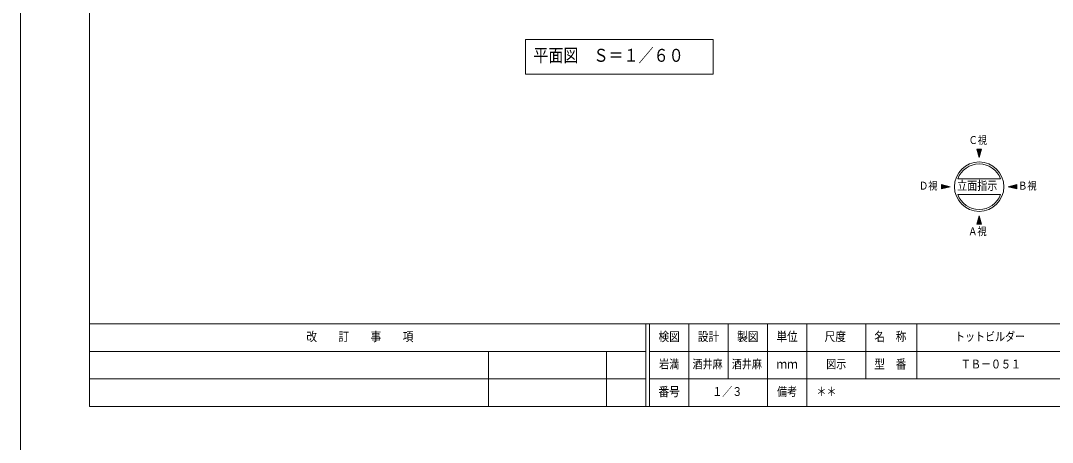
# Model space of a CAD drawing. Units: millimetres on the paper, scale 1:60. Extents: x 0 to 420, y -297 to 594.
# Drawn here: x 0 to 262.4, y 302.9 to 410.1 of the extents above; entities that cross this region are included whole.
import ezdxf
from ezdxf.enums import TextEntityAlignment as Align

# ---------------------------------------------------------------- set-up
doc = ezdxf.new("R2010")
doc.units = ezdxf.units.MM
for name, color, linetype, lineweight in [('DEFPOINTS_5', 7, 'Continuous', 9), ('LY_1', 7, 'Continuous', 18), ('LY_2', 7, 'Continuous', 18)]:
    doc.layers.add(name, color=color, linetype=linetype, lineweight=lineweight)
doc.layers.add('LY_3', color=7, linetype='Continuous')
doc.styles.add('ＭＳ ゴシック', font='')
doc.styles.get('ＭＳ ゴシック').set_extended_font_data('MS Gothic')

msp = doc.modelspace()

# ---------------------------------------------------------------- hatches: boundary and pattern name
at = {"layer": 'LY_1'}
for points in [[(243.243, 377.429), (244.401, 377.429), (243.822, 375.269)], [(234.276, 368.462), (234.276, 367.305), (236.436, 367.884)], [(253.367, 368.462), (253.367, 367.305), (251.207, 367.884)], [(244.401, 358.338), (243.243, 358.338), (243.822, 360.498)]]:
    msp.add_hatch(color=256, dxfattribs=at).paths.add_polyline_path(points)

# ---------------------------------------------------------------- linework, layer by layer
at = {"layer": 'DEFPOINTS_5'}
msp.add_line((0, 594), (0, 297), dxfattribs=at)
at = {"layer": 'LY_1'}
for p, q in [((176.186, 405.305), (128.386, 405.305)), ((128.386, 405.305), (128.386, 396.505)), ((176.186, 396.505), (176.186, 405.305)), ((128.386, 396.505), (176.186, 396.505)), ((244.401, 377.429), (243.243, 377.429)), ((243.822, 375.269), (243.243, 377.429)), ((244.401, 377.429), (243.822, 375.269)), ((234.276, 367.305), (234.276, 368.462)), ((236.436, 367.884), (234.276, 368.462)), ((234.276, 367.305), (236.436, 367.884)), ((238.393, 369.884), (249.251, 369.884)), ((251.207, 367.884), (253.367, 368.462)), ((253.367, 367.305), (251.207, 367.884)), ((253.367, 367.305), (253.367, 368.462)), ((238.393, 365.884), (249.251, 365.884)), ((243.243, 358.338), (243.822, 360.498)), ((243.822, 360.498), (244.401, 358.338)), ((243.243, 358.338), (244.401, 358.338))]:
    msp.add_line(p, q, dxfattribs=at)
for points in [[(243.243, 377.429), (244.401, 377.429), (243.822, 375.269)], [(234.276, 368.462), (234.276, 367.305), (236.436, 367.884)], [(253.367, 368.462), (253.367, 367.305), (251.207, 367.884)], [(244.401, 358.338), (243.243, 358.338), (243.822, 360.498)]]:
    msp.add_lwpolyline(points, close=True, dxfattribs=at)
at = {"layer": 'LY_1', "lineweight": 9}
msp.add_circle((243.822, 367.884), 6.286, dxfattribs=at)
at = {"layer": 'LY_1'}
for start, end in [(20.22325, 159.77675), (200.22325, 339.77675)]:
    msp.add_arc((243.822, 367.884), 5.786, start, end, dxfattribs=at)
at = {"layer": 'LY_2', "lineweight": 9}
for p, q in [((17.5, 579), (17.5, 312)), ((17.5, 333), (402.5, 333)), ((159, 333), (159, 312)), ((160, 333), (160, 312)), ((170, 333), (170, 319)), ((180, 333), (180, 319)), ((190, 333), (190, 312)), ((200, 333), (200, 319)), ((215, 333), (215, 319)), ((215, 326), (332.5, 326)), ((160, 319), (402.5, 319)), ((200, 319), (200, 312)), ((17.5, 312), (402.5, 312))]:
    msp.add_line(p, q, dxfattribs=at)
at = {"layer": 'LY_2'}
for p, q in [((228, 333), (228, 319)), ((17.5, 326), (159, 326)), ((119, 326), (119, 312)), ((149, 326), (149, 312)), ((160, 326), (215, 326)), ((17.5, 319), (159, 319)), ((170, 319), (170, 312))]:
    msp.add_line(p, q, dxfattribs=at)

# ---------------------------------------------------------------- texts
at = {"layer": 'LY_1', "style": 'ＭＳ ゴシック', "width": 0.85}
for s, height, p in [('平面図\u3000Ｓ＝１／６０', 3.299, (130.411, 398.655)), ('Ｃ視', 1.979, (241.122, 378.139)), ('Ｄ視', 1.979, (228.516, 366.534)), ('立面指示', 2.199, (238.239, 366.384)), ('Ｂ視', 1.979, (253.727, 366.534)), ('Ａ視', 1.979, (241.022, 354.928)), ('トットビルダー', 2.199, (237.667, 328)), ('岩満', 2.199, (162.417, 321)), ('酒井麻', 2.199, (170.917, 321)), ('酒井麻', 2.199, (180.917, 321)), ('ＴＢ－０５１', 2.199, (239.167, 321)), ('＊＊', 2.199, (202.417, 314))]:
    msp.add_text(s, height=height, dxfattribs=at).set_placement(p, align=Align.BOTTOM_LEFT)
at = {"layer": 'LY_2', "style": 'ＭＳ ゴシック', "width": 0.85}
for s, height, p in [('改\u3000\u3000訂\u3000\u3000事\u3000\u3000項', 2.346, (72.694, 327.9)), ('検図', 2.346, (162.244, 327.9)), ('設計', 2.346, (172.244, 327.9)), ('製図', 2.346, (182.244, 327.9)), ('単位', 2.346, (192.244, 327.9)), ('尺度', 2.346, (204.494, 327.9)), ('名\u3000称', 2.346, (217.144, 327.9)), ('ｍｍ', 2.346, (192.244, 320.9)), ('型\u3000番', 2.346, (217.144, 320.9)), ('番号', 2.346, (162.244, 313.9)), ('備考', 2.199, (192.417, 314))]:
    msp.add_text(s, height=height, dxfattribs=at).set_placement(p, align=Align.BOTTOM_LEFT)
at = {"layer": 'LY_3', "style": 'ＭＳ ゴシック', "width": 0.85}
for s, p in [('図示', (204.917, 321)), ('１／３', (175.917, 314))]:
    msp.add_text(s, height=2.199, dxfattribs=at).set_placement(p, align=Align.BOTTOM_LEFT)

doc.saveas('drawing.dxf')
